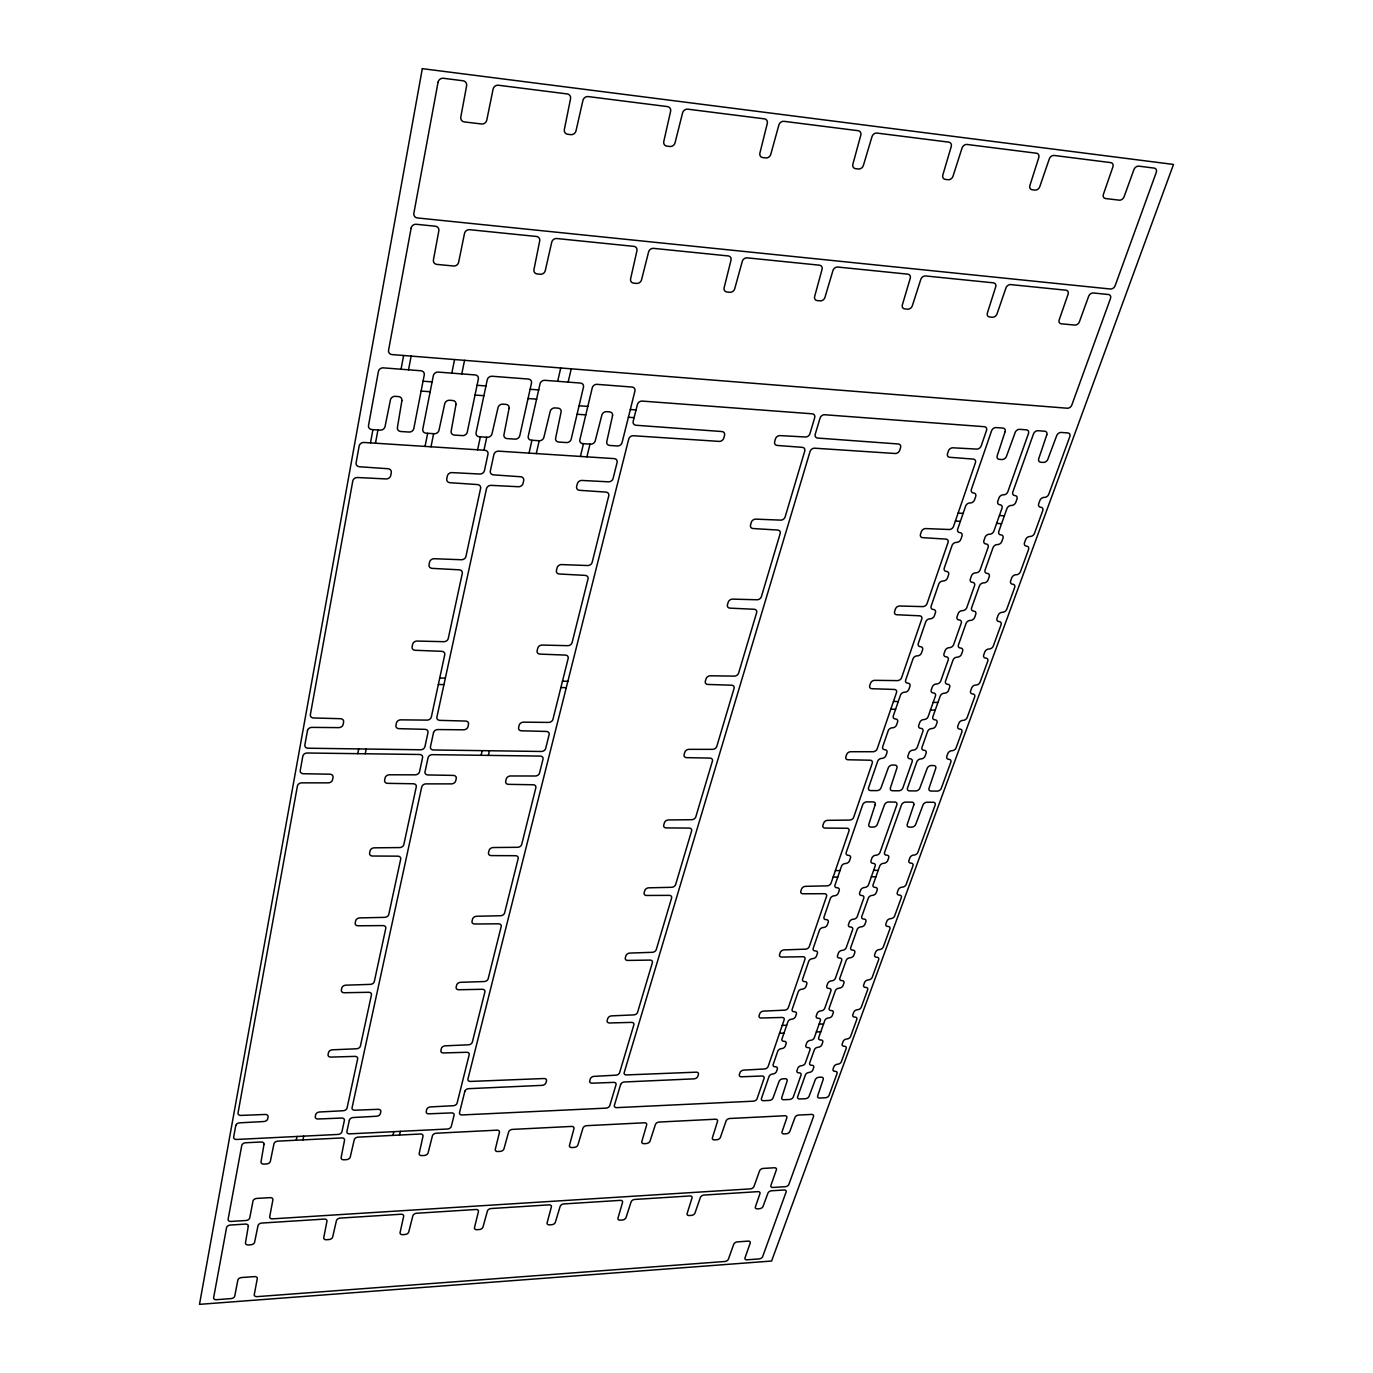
<?xml version="1.0" encoding="UTF-8"?>
<svg xmlns="http://www.w3.org/2000/svg" width="1373" height="1373" viewBox="0 0 1373 1373"><rect width="100%" height="100%" fill="white"/><g stroke="black" fill="none" stroke-linecap="round" stroke-linejoin="round"><path stroke-width="1.5" d="M370.487 442.878L372.924 429.646M375.481 443.204L377.935 429.972M401.036 369.234L403.628 355.504M408.536 369.8L411.145 356.105M357.735 753.674L358.679 748.92M425.046 446.397L427.655 433.302M365.235 753.777L366.179 749.023M431.002 446.791L433.611 433.696M296.242 1140.225L296.997 1136.466M451.82 373.147L454.566 359.554M302.97 1139.899L303.742 1136.14M461.774 373.919L464.555 360.344M477.615 449.795L480.378 436.82M483.965 450.207L486.746 437.249M529.034 453.124L531.935 440.252M536.277 453.588L539.194 440.75A4.136 3.518 -31 0 0 543.88 437.369L550.23 411.316A4.17 3.553 -32.4 0 1 554.984 407.918L558.022 408.141A4.153 3.553 -32.5 0 1 561.076 412.072L555.619 438.193A4.119 3.501 -31.8 0 0 558.657 442.037L566.465 442.569A4.119 3.484 -32 0 0 571.185 439.154L583.474 387.135A4.188 3.587 -34.2 0 0 580.47 383.067L544.858 380.321A4.205 3.621 -32.9 0 0 540.035 383.822L528.245 436.271A4.136 3.535 -30.7 0 0 531.317 440.218L539.16 440.733M557.678 381.316L560.733 367.981M392.97 1135.385L393.828 1131.678M481.134 755.304L482.215 750.653M568.147 382.123L571.237 368.822M399.492 1135.059L400.35 1131.352M488.342 755.39L489.423 750.739M580.419 456.437L583.474 443.702M586.923 456.849L589.995 444.131M779.538 1033.268L783.983 1033.114M816.351 1031.964L820.762 1031.81M782.232 1025.391L786.695 1025.236M819.115 1024.138L823.543 1023.983M833.154 877.107L837.77 877.072M871.34 876.815L875.923 876.763M835.368 870.619L840.001 870.585M873.623 870.362L878.205 870.328M893.463 701.431L898.268 701.552M933.177 702.375L937.931 702.495M890.82 709.137L895.608 709.257M930.465 710.03L935.219 710.15M438.347 684.492L443.942 684.629M560.888 687.547L566.26 687.667M439.755 677.97L445.35 678.125M562.484 681.162L567.856 681.3M955.402 521.036L960.379 521.328M996.626 523.405L1001.552 523.679M958.114 513.107L963.108 513.399M999.407 515.527L1004.35 515.819M628.388 417.255L634.103 417.667M577.261 414.251L585.808 414.869M528.056 398.513L536.774 399.148M421.116 391.082L430.161 391.734M475.024 395.046L483.897 395.699M579.252 405.79L587.816 406.408M630.327 409.532L636.042 409.943M423.038 381.196L432.1 381.883M477.066 385.281L485.956 385.95M530.115 389.28L538.851 389.932M401.894 400.624L397.415 427.535A4.239 3.69 -24.7 0 0 400.779 431.5L409.017 432.049A4.222 3.69 -25.1 0 0 413.805 428.548L424.257 374.966A4.291 3.793 -27.1 0 0 420.893 370.761L383.307 367.861A4.308 3.827 -24.9 0 0 378.416 371.448L368.513 425.493A4.256 3.724 -23.1 0 0 371.946 429.577L380.218 430.127A4.256 3.724 -23.6 0 0 385.024 426.66L390.447 399.835A4.273 3.759 -24.9 0 1 395.287 396.334L398.496 396.574A4.273 3.759 -25.1 0 1 401.894 400.624M248.307 1226.209L245.475 1242.84A3.415 2.248 -16.5 0 0 248.341 1244.951L250.864 1244.779A3.415 2.248 -16.6 0 0 254.606 1242.222L258.021 1225.608A3.415 2.265 -16.7 0 1 261.797 1223.051L324.234 1219.087A3.364 2.231 -18 0 1 326.963 1221.215L323.753 1237.657A3.347 2.197 -18 0 0 326.482 1239.733L328.936 1239.562A3.347 2.197 -18.1 0 0 332.661 1237.039L336.436 1220.631A3.364 2.231 -18.3 0 1 340.178 1218.091L401.053 1214.23A3.312 2.18 -19.4 0 1 403.662 1216.324L400.075 1232.594A3.295 2.162 -19.5 0 0 402.667 1234.653L405.069 1234.499A3.295 2.162 -19.5 0 0 408.742 1231.993L412.878 1215.757A3.295 2.18 -19.7 0 1 416.603 1213.251L475.95 1209.493A3.261 2.145 -20.9 0 1 478.439 1211.57L474.492 1227.651A3.244 2.111 -20.9 0 0 476.963 1229.693L479.297 1229.539A3.244 2.111 -20.9 0 0 482.97 1227.084L487.432 1211.003A3.244 2.128 -21.1 0 1 491.122 1208.532L549.011 1204.859A3.209 2.094 -22.2 0 1 551.38 1206.918L547.106 1222.845A3.192 2.077 -22.2 0 0 549.457 1224.853L551.74 1224.716A3.192 2.059 -22.2 0 0 555.361 1222.279L560.15 1206.386A3.192 2.094 -22.5 0 1 563.805 1203.932L620.304 1200.362A3.158 2.042 -23.5 0 1 622.553 1202.388L617.97 1218.143A3.141 2.025 -23.5 0 0 620.184 1220.151L622.432 1219.996A3.141 2.025 -23.5 0 0 626.019 1217.594L631.117 1201.856A3.158 2.042 -23.8 0 1 634.738 1199.436L689.881 1195.952A3.124 2.008 -24.7 0 1 692.009 1197.977L687.135 1213.56A3.106 1.974 -24.6 0 0 689.246 1215.534L691.426 1215.397A3.106 1.974 -24.7 0 0 694.995 1213.011L700.384 1197.462A3.106 1.991 -25 0 1 703.971 1195.059L757.93 1191.644A3.089 1.957 -25.8 0 1 759.956 1193.652L755.39 1206.884A3.072 1.939 -25.8 0 0 757.415 1208.858L759.526 1208.721A3.072 1.939 -25.8 0 0 763.062 1206.369L767.936 1193.154A3.072 1.957 -26.1 0 1 771.489 1190.786L784.137 1189.996A3.072 1.939 -26.3 0 1 786.111 1192.004L762.667 1256.587A3.003 1.854 -25.5 0 1 759.183 1258.904L746.981 1259.813A3.003 1.871 -25.3 0 1 744.99 1257.925L750.207 1243.046A3.021 1.888 -25.4 0 0 748.216 1241.106L737.267 1241.896A3.038 1.888 -25.2 0 0 733.748 1244.23L728.394 1259.161A3.021 1.888 -25 0 1 724.893 1261.478L257.043 1296.644A3.347 2.162 -16.8 0 1 254.262 1294.636L257.283 1278.658A3.364 2.18 -16.7 0 0 254.486 1276.615L241.562 1277.542A3.381 2.197 -16.5 0 0 237.855 1280.082L234.749 1296.095A3.364 2.18 -16.3 0 1 231.059 1298.601L216.488 1299.699A3.381 2.18 -16.1 0 1 213.639 1297.674L226.562 1227.634A3.45 2.283 -16.1 0 1 230.355 1225.042L245.424 1224.081A3.433 2.283 -16.4 0 1 248.307 1226.209M264.011 1144.293L261.024 1161.833A3.484 2.386 -16.7 0 0 263.925 1164.098L266.516 1163.961A3.484 2.368 -16.7 0 0 270.361 1161.318L273.948 1143.812A3.501 2.403 -16.9 0 1 277.827 1141.152L341.757 1137.942A3.45 2.351 -18.3 0 1 344.537 1140.225L341.139 1157.559A3.433 2.334 -18.3 0 0 343.902 1159.79L346.425 1159.653A3.433 2.334 -18.4 0 0 350.252 1157.044L354.234 1139.762A3.433 2.351 -18.6 0 1 358.078 1137.136L420.344 1134.012A3.398 2.317 -19.9 0 1 422.987 1136.26L419.211 1153.389A3.364 2.283 -19.9 0 0 421.837 1155.603L424.291 1155.482A3.364 2.283 -20 0 0 428.084 1152.908L432.426 1135.814A3.381 2.3 -20.2 0 1 436.236 1133.223L496.923 1130.168A3.33 2.265 -21.5 0 1 499.446 1132.399L495.293 1149.338A3.312 2.231 -21.5 0 0 497.798 1151.518L500.184 1151.398A3.312 2.231 -21.5 0 0 503.942 1148.858L508.645 1131.953A3.33 2.248 -21.8 0 1 512.421 1129.395L571.58 1126.426A3.278 2.214 -23 0 1 573.965 1128.64L569.469 1145.374A3.261 2.18 -22.9 0 0 571.855 1147.553L574.189 1147.416A3.261 2.18 -23 0 0 577.913 1144.91L582.941 1128.211A3.278 2.197 -23.3 0 1 586.7 1125.671L644.383 1122.788A3.244 2.162 -24.3 0 1 646.649 1124.968L641.826 1141.529A3.227 2.128 -24.3 0 0 644.074 1143.675L646.357 1143.537A3.227 2.128 -24.3 0 0 650.047 1141.066L655.402 1124.538A3.227 2.145 -24.6 0 1 659.109 1122.05L715.384 1119.218A3.192 2.111 -25.6 0 1 717.53 1121.381L712.398 1137.754A3.175 2.077 -25.5 0 0 714.544 1139.882L716.757 1139.762A3.175 2.077 -25.6 0 0 720.43 1137.307L726.077 1120.969A3.192 2.094 -25.9 0 1 729.767 1118.497L784.79 1115.751A3.158 2.059 -26.8 0 1 786.832 1117.897L782.044 1131.781A3.141 2.025 -26.7 0 0 784.069 1133.892L786.231 1133.789A3.141 2.025 -26.8 0 0 789.87 1131.352L794.967 1117.485A3.141 2.042 -27.1 0 1 798.623 1115.048L811.512 1114.413A3.141 2.042 -27.3 0 1 813.503 1116.575L788.909 1184.298A3.072 1.957 -26.4 0 1 785.339 1186.684L772.896 1187.456A3.089 1.957 -26.2 0 1 770.905 1185.431L776.38 1169.83A3.106 1.974 -26.3 0 0 774.372 1167.771L763.199 1168.423A3.106 1.991 -26.1 0 0 759.595 1170.826L753.966 1186.495A3.089 1.974 -25.8 0 1 750.396 1188.881L272.541 1218.846A3.415 2.283 -17 0 1 269.709 1216.667L272.901 1199.848A3.433 2.3 -16.9 0 0 270.035 1197.651L256.802 1198.423A3.45 2.317 -16.6 0 0 252.992 1201.049L249.732 1217.902A3.433 2.3 -16.4 0 1 245.939 1220.511L231.024 1221.438A3.45 2.3 -16.1 0 1 228.124 1219.258L241.751 1145.46A3.518 2.42 -16.3 0 1 245.63 1142.765L261.076 1141.993A3.518 2.403 -16.6 0 1 264.011 1144.293M422.318 68.65L199.497 1304.35L771.592 1261.032L1173.503 164.451L422.318 68.65M235.761 1125.551L233.65 1137.101A3.535 2.437 -16.1 0 0 236.637 1139.453L338.067 1134.441A3.467 2.368 -18.2 0 0 341.928 1131.781L344.383 1120.419A3.467 2.386 -18.3 0 0 341.62 1118.051L318.107 1118.995A3.501 2.42 -17.8 0 1 315.292 1116.609L315.687 1114.67A3.501 2.42 -17.8 0 1 319.566 1111.993L343.181 1110.74A3.484 2.42 -18.3 0 0 347.043 1108.062L357.649 1058.892A3.535 2.489 -18.6 0 0 354.835 1056.386L330.927 1057.09A3.553 2.523 -18.1 0 1 328.078 1054.584L328.49 1052.576A3.553 2.523 -18.1 0 1 332.438 1049.813L356.465 1048.783A3.553 2.506 -18.7 0 0 360.413 1046.037L371.431 994.91A3.604 2.592 -19 0 0 368.599 992.284L344.263 992.748A3.621 2.626 -18.4 0 1 341.379 990.105L341.808 988.011A3.621 2.626 -18.4 0 1 345.824 985.179L370.298 984.372A3.604 2.626 -19.1 0 0 374.314 981.558L385.779 928.371A3.656 2.712 -19.5 0 0 382.895 925.591L358.13 925.78A3.69 2.729 -18.9 0 1 355.212 922.982L355.658 920.802A3.69 2.746 -18.9 0 1 359.777 917.902L384.663 917.353A3.673 2.729 -19.6 0 0 388.765 914.469L400.71 859.086A3.724 2.832 -20.1 0 0 397.792 856.151L372.581 856.031A3.759 2.849 -19.5 0 1 369.612 853.079L370.075 850.814A3.759 2.866 -19.5 0 1 374.28 847.827L399.646 847.57A3.741 2.849 -20.3 0 0 403.834 844.584L416.276 786.866A3.81 2.952 -20.9 0 0 413.324 783.76L387.649 783.348A3.827 2.986 -20.2 0 1 384.629 780.224L385.127 777.856A3.827 2.986 -20.2 0 1 389.417 774.784L415.247 774.835A3.827 2.969 -21.1 0 0 419.537 771.763L422.575 757.656A3.827 3.003 -21.3 0 0 419.572 754.481L307.226 753.005A3.93 3.106 -17.6 0 0 302.832 756.145L300.224 770.545A3.913 3.072 -17.5 0 0 303.416 773.737L329.88 774.2A3.879 3.038 -18.3 0 1 333.021 777.375L332.558 779.761A3.879 3.038 -18.3 0 1 328.25 782.85L301.751 782.85A3.896 3.038 -17.4 0 0 297.426 785.957L238.027 1112.988A3.57 2.471 -16.1 0 0 240.996 1115.408L265.161 1114.464A3.535 2.454 -16.6 0 1 268.078 1116.867L267.701 1118.823A3.535 2.454 -16.6 0 1 263.822 1121.535L239.64 1122.839A3.553 2.454 -16.1 0 0 235.761 1125.551M307.483 730.539L304.857 744.955A3.93 3.124 -17.7 0 0 308.101 748.216L420.584 749.778A3.844 3.021 -21.5 0 0 424.926 746.706L427.981 732.564A3.862 3.055 -21.7 0 0 424.995 729.338L398.977 728.668A3.879 3.089 -20.9 0 1 395.939 725.407L396.437 722.97A3.896 3.089 -20.9 0 1 400.796 719.847L426.986 720.121A3.879 3.072 -21.9 0 0 431.345 716.998L444.749 654.749A3.93 3.192 -23 0 0 441.746 651.317L415.212 650.287A3.965 3.227 -22.1 0 1 412.123 646.837L412.655 644.28A3.965 3.227 -22.2 0 1 417.117 641.054L443.805 641.689A3.947 3.209 -23.3 0 0 448.267 638.479L462.289 573.433A4.016 3.33 -24.7 0 0 459.217 569.812L432.186 568.371A4.05 3.381 -23.8 0 1 429.062 564.715L429.612 562.055A4.05 3.381 -23.8 0 1 434.177 558.725L461.379 559.738A4.033 3.364 -25.1 0 0 465.945 556.425L480.601 488.41A4.119 3.484 -27 0 0 477.512 484.566L449.932 482.695A4.136 3.535 -26.1 0 1 446.757 478.817L447.341 476.019A4.136 3.535 -26.2 0 1 452.026 472.604L479.778 474.028A4.136 3.518 -27.6 0 0 484.446 470.613L487.981 454.206A4.153 3.553 -28.2 0 0 484.823 450.258L363.965 442.466A4.239 3.69 -22.2 0 0 359.16 445.968L356.105 462.77A4.222 3.656 -21.8 0 0 359.486 466.751L387.993 468.725A4.188 3.621 -23.1 0 1 391.288 472.672L390.756 475.487A4.188 3.604 -23 0 1 386.053 478.937L357.512 477.512A4.205 3.621 -21.4 0 0 352.792 480.979L310.367 714.646A3.965 3.175 -18 0 0 313.593 717.976L340.453 718.697A3.93 3.141 -18.9 0 1 343.61 722.009L343.13 724.463A3.93 3.141 -18.8 0 1 338.753 727.621L311.877 727.381A3.947 3.141 -17.8 0 0 307.483 730.539M455.973 404.52L451.151 431.156A4.188 3.621 -27.4 0 0 454.412 435.087L462.495 435.619A4.188 3.621 -27.8 0 0 467.266 432.152L478.353 379.102A4.256 3.724 -29.9 0 0 475.109 374.932L438.193 372.1A4.273 3.759 -28 0 0 433.336 375.653L422.781 429.148A4.222 3.656 -26 0 0 426.076 433.182L434.211 433.731A4.205 3.656 -26.4 0 0 438.982 430.298L444.732 403.731A4.239 3.69 -27.8 0 1 449.537 400.264L452.695 400.504A4.222 3.69 -28 0 1 455.973 404.52M411.145 228.038L388.559 350.304A4.325 3.879 -26.1 0 0 392.009 354.577L1067.267 408.227A3.965 2.969 -43.3 0 0 1071.815 405.035L1110.482 298.507A4.119 3.089 -46.5 0 0 1108.44 294.509L1093.354 292.981A4.119 3.106 -46.5 0 0 1088.652 296.293L1079.401 321.814A4.085 3.089 -45.7 0 1 1074.75 325.075L1061.312 323.805A4.102 3.106 -45.6 0 1 1059.184 319.875L1068.091 294.217A4.136 3.158 -46.4 0 0 1065.963 290.201L1010.682 284.589A4.17 3.227 -46.2 0 0 1005.946 287.952L997.021 313.919A4.136 3.209 -45.2 0 1 992.319 317.249L989.658 316.991A4.136 3.209 -45.2 0 1 987.376 313.027L995.7 286.871A4.17 3.261 -46.1 0 0 993.417 282.838L925.608 275.956A4.205 3.347 -45.7 0 0 920.82 279.371L912.324 305.801A4.17 3.33 -44.6 0 1 907.57 309.182L904.807 308.925A4.17 3.33 -44.6 0 1 902.37 304.892L910.248 278.273A4.205 3.381 -45.6 0 0 907.793 274.154L837.805 267.048A4.239 3.484 -45 0 0 832.965 270.515L824.933 297.443A4.205 3.45 -43.8 0 1 820.127 300.859L817.278 300.601A4.222 3.45 -43.7 0 1 814.652 296.482L822.049 269.383A4.256 3.501 -44.8 0 0 819.424 265.178L747.169 257.849A4.291 3.604 -43.9 0 0 742.278 261.368L734.709 288.793A4.256 3.587 -42.5 0 1 729.852 292.277L726.918 292.003A4.256 3.587 -42.5 0 1 724.12 287.815L731.002 260.201A4.308 3.638 -43.7 0 0 728.171 255.927L653.531 248.359A4.342 3.759 -42.3 0 0 648.588 251.928L641.534 279.869A4.308 3.724 -40.6 0 1 636.643 283.422L633.605 283.13A4.308 3.724 -40.5 0 1 630.602 278.856L636.935 250.727A4.342 3.776 -41.9 0 0 633.897 246.368L556.751 238.524A4.394 3.896 -39.8 0 0 551.74 242.18L545.27 270.635A4.359 3.862 -37.7 0 1 540.31 274.257L537.169 273.948A4.359 3.862 -37.6 0 1 533.943 269.589L539.709 240.927A4.394 3.93 -39.1 0 0 536.448 236.465L469.566 229.686A4.445 4.033 -36.2 0 0 464.52 233.393L458.616 262.329A4.411 3.982 -33.8 0 1 453.622 266.002L436.871 264.405A4.411 4.016 -32.8 0 1 433.422 259.926L438.845 230.801A4.462 4.085 -34.4 0 0 435.361 226.219L416.225 224.28A4.462 4.102 -33.1 0 0 411.145 228.038M438.056 82.226L413.857 213.278A4.479 4.136 -34.3 0 0 417.392 217.947L1110.431 289.017A4.136 3.106 -46.9 0 0 1115.133 285.704L1156.255 172.432A4.308 3.244 -50.2 0 0 1154.23 168.107L1138.783 166.15A4.325 3.261 -50.3 0 0 1133.926 169.6L1124.092 196.751A4.273 3.244 -49.5 0 1 1119.27 200.166L1105.522 198.536A4.291 3.261 -49.5 0 1 1103.411 194.28L1112.885 166.957A4.342 3.295 -50.3 0 0 1110.757 162.615L1054.172 155.458A4.359 3.381 -50.5 0 0 1049.281 158.959L1039.79 186.625A4.325 3.364 -49.5 0 1 1034.916 190.092L1032.187 189.766A4.325 3.364 -49.5 0 1 1029.904 185.475L1038.777 157.603A4.376 3.415 -50.5 0 0 1036.495 153.227L967.021 144.457A4.411 3.518 -50.6 0 0 962.061 148.009L953.016 176.19A4.359 3.501 -49.5 0 1 948.091 179.726L945.276 179.382A4.359 3.501 -49.5 0 1 942.822 175.006L951.232 146.602A4.411 3.553 -50.6 0 0 948.76 142.14L876.987 133.078A4.445 3.656 -50.7 0 0 871.975 136.699L863.394 165.429A4.411 3.638 -49.4 0 1 858.434 168.999L855.516 168.656A4.411 3.638 -49.4 0 1 852.873 164.194L860.785 135.258A4.462 3.69 -50.7 0 0 858.125 130.692L783.932 121.322A4.497 3.81 -50.7 0 0 778.869 124.994L770.802 154.291A4.462 3.776 -49.2 0 1 765.774 157.929L762.753 157.569A4.462 3.776 -49.2 0 1 759.904 153.021L767.284 123.501A4.514 3.844 -50.7 0 0 764.418 118.85L687.701 109.154A4.548 3.965 -50.5 0 0 682.587 112.895L675.053 142.775A4.497 3.93 -48.6 0 1 669.973 146.482L666.849 146.122A4.497 3.93 -48.6 0 1 663.794 141.453L670.59 111.367A4.548 3.999 -50.5 0 0 667.518 106.596L588.125 96.573A4.6 4.136 -50.1 0 0 582.941 100.383L576.008 130.864A4.548 4.102 -47.6 0 1 570.876 134.64L567.65 134.262A4.548 4.102 -47.6 0 1 564.354 129.508L570.533 98.787A4.6 4.17 -49.9 0 0 567.238 93.93L498.33 85.229A4.634 4.273 -49.2 0 0 493.096 89.108L486.78 120.138A4.6 4.239 -45.8 0 1 481.58 123.982L464.331 121.922A4.6 4.273 -45.3 0 1 460.813 117.014L466.614 85.795A4.651 4.342 -48.6 0 0 463.079 80.767L443.325 78.278A4.668 4.376 -48.1 0 0 438.056 82.226M509.091 408.33L503.942 434.709A4.153 3.57 -29.7 0 0 507.083 438.605L515.029 439.137A4.153 3.553 -30.1 0 0 519.783 435.687L531.471 383.153A4.222 3.656 -32.3 0 0 528.348 379.051L492.1 376.253A4.239 3.69 -30.7 0 0 487.261 379.772L476.071 432.752A4.17 3.604 -28.5 0 0 479.263 436.734L487.243 437.266A4.17 3.587 -28.9 0 0 491.997 433.868L498.039 407.575A4.188 3.621 -30.3 0 1 502.827 404.143L505.916 404.366A4.188 3.621 -30.4 0 1 509.091 408.33M349.377 1120.179L346.906 1131.541A3.45 2.368 -18.5 0 0 349.686 1133.858L447.478 1129.018A3.381 2.3 -20.5 0 0 451.288 1126.409L454.085 1115.236A3.398 2.317 -20.6 0 0 451.511 1112.902L428.857 1113.812A3.415 2.351 -20.2 0 1 426.231 1111.461L426.694 1109.556A3.415 2.351 -20.2 0 1 430.521 1106.913L453.296 1105.711A3.398 2.334 -20.7 0 0 457.123 1103.068L469.188 1054.739A3.45 2.42 -21.1 0 0 466.597 1052.284L443.565 1052.954A3.467 2.437 -20.6 0 1 440.905 1050.499L441.385 1048.509A3.467 2.437 -20.7 0 1 445.281 1045.814L468.45 1044.819A3.467 2.437 -21.2 0 0 472.346 1042.107L484.892 991.89A3.518 2.506 -21.7 0 0 482.249 989.298L458.839 989.744A3.535 2.54 -21.2 0 1 456.162 987.136L456.66 985.076A3.535 2.54 -21.2 0 1 460.641 982.313L484.188 981.541A3.518 2.54 -21.9 0 0 488.17 978.76L501.196 926.552A3.57 2.609 -22.5 0 0 498.536 923.823L474.732 923.995A3.604 2.643 -21.9 0 1 472.02 921.266L472.535 919.121A3.604 2.643 -22 0 1 476.603 916.272L500.561 915.74A3.587 2.643 -22.6 0 0 504.612 912.908L518.17 858.571A3.638 2.729 -23.4 0 0 515.493 855.705L491.259 855.602A3.673 2.763 -22.8 0 1 488.513 852.702L489.063 850.471A3.673 2.763 -22.8 0 1 493.199 847.536L517.587 847.295A3.656 2.746 -23.6 0 0 521.723 844.378L535.848 787.793A3.724 2.849 -24.5 0 0 533.136 784.755L508.473 784.343A3.741 2.883 -23.9 0 1 505.71 781.288L506.259 778.972A3.741 2.883 -23.9 0 1 510.499 775.968L535.316 776.002A3.724 2.866 -24.7 0 0 539.555 772.999L543.004 759.183A3.741 2.883 -25 0 0 540.241 756.077L432.409 754.652A3.827 2.986 -21.7 0 0 428.067 757.724L425.012 771.832A3.81 2.969 -21.5 0 0 427.947 774.956L453.347 775.402A3.776 2.935 -22.2 0 1 456.231 778.508L455.699 780.842A3.776 2.935 -22.2 0 1 451.442 783.88L426.008 783.88A3.793 2.935 -21.3 0 0 421.734 786.918L352.054 1107.822A3.484 2.403 -18.6 0 0 354.818 1110.208L378.09 1109.315A3.45 2.386 -19.1 0 1 380.802 1111.684L380.372 1113.589A3.45 2.386 -19 0 1 376.528 1116.249L353.221 1117.519A3.467 2.386 -18.5 0 0 349.377 1120.179M433.508 732.667L430.453 746.775A3.827 3.003 -21.9 0 0 433.439 749.967L541.374 751.477A3.759 2.9 -25.2 0 0 545.682 748.439L549.131 734.606A3.776 2.935 -25.4 0 0 546.403 731.449L521.414 730.796A3.793 2.969 -24.8 0 1 518.616 727.621L519.2 725.219A3.793 2.969 -24.9 0 1 523.508 722.147L548.651 722.421A3.793 2.952 -25.7 0 0 552.941 719.366L568.165 658.439A3.844 3.055 -27.1 0 0 565.384 655.093L539.967 654.097A3.879 3.089 -26.4 0 1 537.135 650.716L537.735 648.228A3.879 3.106 -26.5 0 1 542.146 645.07L567.736 645.67A3.862 3.089 -27.5 0 0 572.129 642.53L588.022 578.925A3.93 3.192 -29.1 0 0 585.224 575.39L559.309 574A3.965 3.227 -28.5 0 1 556.46 570.43L557.078 567.821A3.965 3.244 -28.6 0 1 561.591 564.578L587.661 565.539A3.947 3.227 -29.6 0 0 592.175 562.312L608.754 495.859A4.033 3.33 -31.8 0 0 605.939 492.1L579.543 490.315A4.05 3.381 -31.2 0 1 576.643 486.523L577.312 483.811A4.05 3.381 -31.2 0 1 581.929 480.447L608.496 481.82A4.05 3.364 -32.4 0 0 613.096 478.491L617.095 462.461A4.068 3.398 -33 0 0 614.229 458.616L498.622 451.151A4.136 3.535 -28.8 0 0 493.885 454.583L490.333 470.973A4.119 3.501 -28.2 0 0 493.405 474.852L520.676 476.757A4.102 3.467 -29 0 1 523.679 480.601L523.062 483.347A4.085 3.45 -28.9 0 1 518.428 486.729L491.122 485.356A4.102 3.467 -27.6 0 0 486.471 488.754L436.889 717.101A3.862 3.055 -22.3 0 0 439.858 720.362L465.601 721.065A3.844 3.021 -23.1 0 1 468.502 724.292L467.97 726.712A3.844 3.021 -23 0 1 463.628 729.801L437.85 729.561A3.844 3.038 -22.1 0 0 433.508 732.667M612.53 415.779L606.78 441.643A4.102 3.433 -33.5 0 0 609.698 445.453L617.369 445.968A4.085 3.433 -33.7 0 0 622.072 442.587L634.927 391.065A4.153 3.518 -35.8 0 0 632.026 387.049L597.049 384.337A4.17 3.553 -34.8 0 0 592.261 387.804L579.869 439.738A4.119 3.467 -32.6 0 0 582.839 443.651L590.544 444.166A4.102 3.467 -32.9 0 0 595.23 440.836L601.872 415.041A4.136 3.484 -34.2 0 1 606.591 411.66L609.578 411.883A4.136 3.484 -34.3 0 1 612.53 415.779M464.846 1091.312L459.509 1112.628A3.381 2.317 -20.9 0 0 462.083 1114.945L606.042 1108.131A3.295 2.214 -23.8 0 0 609.801 1105.574L616.031 1084.704A3.312 2.248 -24 0 0 613.714 1082.387L592.089 1083.194A3.33 2.265 -23.6 0 1 589.738 1080.843L590.287 1078.955A3.33 2.265 -23.7 0 1 594.046 1076.363L615.876 1075.179A3.312 2.265 -24.2 0 0 619.635 1072.588L633.863 1024.824A3.364 2.334 -24.8 0 0 631.529 1022.387L609.578 1022.971A3.381 2.351 -24.4 0 1 607.192 1020.499L607.758 1018.543A3.381 2.368 -24.4 0 1 611.603 1015.883L633.777 1014.887A3.381 2.351 -24.9 0 0 637.604 1012.244L652.381 962.662A3.433 2.42 -25.6 0 0 650.013 960.087L627.718 960.431A3.45 2.454 -25.2 0 1 625.316 957.856L625.916 955.814A3.45 2.454 -25.3 0 1 629.829 953.068L652.347 952.313A3.45 2.437 -25.8 0 0 656.277 949.584L671.603 898.079A3.501 2.523 -26.7 0 0 669.235 895.368L646.58 895.471A3.518 2.54 -26.3 0 1 644.16 892.742L644.761 890.614A3.518 2.557 -26.3 0 1 648.777 887.816L671.654 887.301A3.501 2.54 -26.9 0 0 675.653 884.504L691.597 830.957A3.57 2.626 -27.9 0 0 689.212 828.091L666.18 827.919A3.587 2.643 -27.5 0 1 663.743 825.053L664.378 822.839A3.587 2.66 -27.5 0 1 668.462 819.956L691.735 819.698A3.587 2.643 -28.2 0 0 695.819 816.832L712.415 761.123A3.638 2.729 -29.3 0 0 709.995 758.102L686.586 757.639A3.656 2.763 -28.9 0 1 684.114 754.601L684.784 752.301A3.656 2.763 -29 0 1 688.971 749.349L712.621 749.349A3.656 2.746 -29.7 0 0 716.792 746.414L734.057 688.405A3.724 2.832 -31 0 0 731.637 685.213L707.833 684.441A3.741 2.866 -30.7 0 1 705.344 681.231L706.048 678.828A3.741 2.883 -30.7 0 1 710.322 675.791L734.366 676.117A3.741 2.866 -31.4 0 0 738.623 673.079L756.643 612.633A3.81 2.952 -33.1 0 0 754.189 609.269L729.99 608.136A3.827 2.986 -32.7 0 1 727.467 604.755L728.205 602.249A3.827 2.986 -32.8 0 1 732.564 599.126L757.038 599.761A3.827 2.969 -33.5 0 0 761.397 596.654L780.173 533.599A3.896 3.072 -35.5 0 0 777.702 530.047L753.091 528.536A3.913 3.106 -35.2 0 1 750.55 524.949L751.306 522.358A3.913 3.124 -35.2 0 1 755.785 519.131L780.671 520.127A3.913 3.089 -36 0 0 785.133 516.934L804.75 451.099A3.999 3.192 -38.2 0 0 802.261 447.341L777.204 445.436A4.016 3.244 -38 0 1 774.664 441.643L775.453 438.914A4.016 3.244 -38.1 0 1 780.036 435.601L805.367 436.992A4.016 3.227 -38.9 0 0 809.933 433.696L814.704 417.649A4.033 3.244 -39.5 0 0 812.181 413.805L642.152 401.088A4.136 3.467 -35.7 0 0 637.398 404.503L633.176 421.322A4.102 3.45 -35 0 0 636.042 425.252L721.855 431.534A4.05 3.312 -36.9 0 1 724.532 435.378L723.794 438.073A4.05 3.312 -36.8 0 1 719.143 441.402L633.399 435.739A4.085 3.415 -34.3 0 0 628.714 439.12L467.936 1079.041A3.415 2.368 -21.1 0 0 470.527 1081.426L544.017 1078.526A3.364 2.317 -22.6 0 1 546.471 1080.877L545.956 1082.748A3.364 2.3 -22.6 0 1 542.129 1085.357L468.708 1088.669A3.398 2.351 -21 0 0 464.846 1091.312M620.613 1084.567L614.383 1105.368A3.278 2.214 -24 0 0 616.7 1107.633L753.365 1101.18A3.192 2.111 -26.5 0 0 757.072 1098.675L764.075 1078.303A3.227 2.145 -26.8 0 0 761.998 1076.02L741.489 1076.775A3.244 2.162 -26.5 0 1 739.378 1074.493L739.996 1072.656A3.244 2.162 -26.5 0 1 743.703 1070.116L764.435 1068.983A3.227 2.145 -26.9 0 0 768.142 1066.461L784.137 1019.847A3.278 2.214 -27.7 0 0 782.044 1017.462L761.243 1018.011A3.295 2.231 -27.4 0 1 759.115 1015.608L759.767 1013.703A3.295 2.248 -27.4 0 1 763.542 1011.094L784.584 1010.168A3.295 2.231 -27.8 0 0 788.359 1007.576L804.956 959.246A3.347 2.3 -28.7 0 0 802.845 956.724L781.735 957.067A3.364 2.317 -28.4 0 1 779.589 954.527L780.259 952.553A3.364 2.317 -28.4 0 1 784.12 949.893L805.47 949.155A3.347 2.317 -28.9 0 0 809.315 946.512L826.546 896.346A3.398 2.386 -29.8 0 0 824.435 893.703L802.999 893.789A3.415 2.403 -29.5 0 1 800.854 891.128L801.54 889.069A3.433 2.42 -29.5 0 1 805.47 886.34L827.147 885.842A3.415 2.403 -30 0 0 831.077 883.114L848.96 831.025A3.467 2.471 -31.1 0 0 846.849 828.245L825.087 828.073A3.484 2.506 -30.8 0 1 822.925 825.276L823.646 823.131A3.501 2.506 -30.9 0 1 827.662 820.333L849.681 820.076A3.484 2.489 -31.4 0 0 853.68 817.295L872.267 763.148A3.553 2.574 -32.6 0 0 870.139 760.213L848.051 759.767A3.57 2.592 -32.3 0 1 845.871 756.815L846.626 754.584A3.57 2.592 -32.4 0 1 850.728 751.717L873.074 751.717A3.57 2.592 -32.9 0 0 877.175 748.869L896.518 692.541A3.621 2.66 -34.3 0 0 894.372 689.452L871.941 688.714A3.656 2.695 -34 0 1 869.744 685.608L870.533 683.273A3.656 2.695 -34.1 0 1 874.721 680.339L897.427 680.613A3.638 2.677 -34.6 0 0 901.615 677.678L921.746 619.069A3.707 2.763 -36.2 0 0 919.601 615.808L896.792 614.744A3.741 2.797 -36 0 1 894.612 611.466L895.419 609.046A3.741 2.797 -36.1 0 1 899.71 606.008L922.776 606.609A3.741 2.78 -36.6 0 0 927.05 603.588L948.022 542.524A3.81 2.866 -38.3 0 0 945.877 539.091L922.707 537.667A3.827 2.9 -38.2 0 1 920.511 534.2L921.352 531.677A3.827 2.9 -38.3 0 1 925.745 528.571L949.189 529.497A3.827 2.883 -38.8 0 0 953.549 526.391L975.414 462.718A3.913 2.969 -40.7 0 0 973.268 459.097L949.721 457.295A3.93 3.021 -40.7 0 1 947.524 453.639L948.4 450.996A3.93 3.021 -40.8 0 1 952.879 447.804L976.718 449.091A3.93 3.003 -41.3 0 0 981.197 445.899L986.518 430.401A3.947 3.021 -41.7 0 0 984.338 426.694L824.71 414.749A4.033 3.227 -39.7 0 0 820.076 418.061L815.219 434.28A4.016 3.209 -39.1 0 0 817.707 438.073L898.234 443.977A3.965 3.089 -40.1 0 1 900.568 447.684L899.727 450.275A3.965 3.089 -40 0 1 895.179 453.502L814.67 448.199A3.999 3.175 -38.5 0 0 810.07 451.46L624.2 1072.588A3.312 2.248 -24.4 0 0 626.517 1074.922L696.214 1072.176A3.261 2.197 -25.6 0 1 698.411 1074.475L697.827 1076.295A3.261 2.197 -25.6 0 1 694.069 1078.852L624.406 1081.975A3.295 2.231 -24.2 0 0 620.613 1084.567M875.185 804.698L868.817 824.366A3.467 2.454 -31.7 0 0 870.945 827.078L873.331 827.078A3.467 2.454 -31.7 0 0 877.364 824.349L884.521 804.767A3.484 2.471 -32.2 0 1 888.571 802.021L894.767 802.055A3.484 2.471 -32.3 0 1 896.844 804.87L879.973 852.479A3.433 2.403 -31.3 0 1 875.974 855.207A3.433 2.403 -31.2 0 0 871.975 857.936L871.014 860.648A3.415 2.403 -31.2 0 0 873.091 863.342A3.415 2.386 -31.1 0 1 875.167 866.02L868.508 884.813A3.398 2.368 -30.7 0 1 864.544 887.507A3.398 2.351 -30.6 0 0 860.596 890.219L859.652 892.879A3.381 2.351 -30.5 0 0 861.729 895.505A3.381 2.351 -30.4 0 1 863.789 898.114L857.25 916.563A3.364 2.317 -30.1 0 1 853.337 919.224A3.364 2.317 -30 0 0 849.424 921.884L848.497 924.492A3.347 2.317 -29.9 0 0 850.574 927.05A3.347 2.3 -29.8 0 1 852.633 929.607L846.214 947.713A3.33 2.283 -29.5 0 1 842.336 950.339A3.33 2.265 -29.4 0 0 838.457 952.982L837.547 955.539A3.33 2.265 -29.4 0 0 839.607 958.045A3.312 2.265 -29.3 0 1 841.666 960.534L835.385 978.28A3.295 2.231 -29 0 1 831.54 980.871A3.295 2.231 -28.9 0 0 827.696 983.48L826.803 986.003A3.295 2.231 -28.8 0 0 828.863 988.423A3.278 2.231 -28.8 0 1 830.922 990.86L824.727 1008.314A3.261 2.197 -28.5 0 1 820.934 1010.871A3.261 2.197 -28.4 0 0 817.124 1013.446L816.249 1015.917A3.261 2.197 -28.3 0 0 818.308 1018.285A3.261 2.18 -28.3 0 1 820.35 1020.654L814.275 1037.799A3.244 2.162 -28 0 1 810.516 1040.339A3.227 2.162 -27.9 0 0 806.74 1042.879L805.882 1045.299A3.227 2.145 -27.9 0 0 807.942 1047.616A3.227 2.145 -27.8 0 1 809.984 1049.933L805.282 1063.165A3.209 2.128 -27.6 0 1 801.54 1065.688A3.209 2.128 -27.5 0 0 797.816 1068.194L796.975 1070.597A3.209 2.111 -27.5 0 0 799.017 1072.862A3.192 2.111 -27.4 0 1 801.043 1075.11L793.302 1096.976A3.175 2.077 -27.1 0 1 789.595 1099.464L783.811 1099.739A3.175 2.094 -27 0 1 781.752 1097.576L787.141 1080.946A3.209 2.111 -27.1 0 0 785.064 1078.732L782.816 1078.835A3.209 2.111 -27.1 0 0 779.109 1081.306L773.033 1097.954A3.192 2.094 -26.8 0 1 769.343 1100.425L763.525 1100.7A3.192 2.094 -26.7 0 1 761.449 1098.469L769.034 1076.501A3.209 2.128 -27 0 1 772.759 1073.978A3.227 2.145 -27 0 0 776.5 1071.455L777.324 1069.052A3.227 2.145 -27.1 0 0 775.247 1066.77A3.227 2.145 -27.2 0 1 773.171 1064.487L777.753 1051.169A3.244 2.162 -27.4 0 1 781.529 1048.629A3.244 2.18 -27.4 0 0 785.287 1046.089L786.128 1043.652A3.244 2.18 -27.5 0 0 784.052 1041.318A3.244 2.18 -27.5 0 1 781.958 1038.983L787.896 1021.752A3.261 2.197 -27.8 0 1 791.706 1019.178A3.278 2.214 -27.9 0 0 795.516 1016.604L796.374 1014.115A3.278 2.214 -27.9 0 0 794.281 1011.729A3.278 2.214 -28 0 1 792.17 1009.327L798.228 991.769A3.295 2.248 -28.3 0 1 802.072 989.178A3.312 2.248 -28.4 0 0 805.917 986.569L806.792 984.046A3.312 2.248 -28.4 0 0 804.698 981.592A3.312 2.265 -28.5 0 1 802.587 979.121L808.731 961.272A3.33 2.283 -28.8 0 1 812.627 958.646A3.33 2.3 -28.9 0 0 816.506 956.003L817.398 953.428A3.347 2.3 -28.9 0 0 815.287 950.905A3.347 2.3 -29 0 1 813.176 948.383L819.458 930.19A3.364 2.334 -29.4 0 1 823.371 927.513A3.364 2.334 -29.5 0 0 827.301 924.853L828.211 922.227A3.364 2.334 -29.5 0 0 826.1 919.635A3.381 2.351 -29.6 0 1 823.989 917.061L830.373 898.508A3.398 2.368 -29.9 0 1 834.338 895.797A3.398 2.386 -30 0 0 838.285 893.102L839.212 890.425A3.398 2.386 -30.1 0 0 837.101 887.782A3.415 2.386 -30.2 0 1 834.99 885.122L841.495 866.226A3.433 2.42 -30.6 0 1 845.493 863.497A3.433 2.42 -30.7 0 0 849.509 860.751L850.453 858.022A3.433 2.42 -30.7 0 0 848.325 855.31A3.45 2.437 -30.8 0 1 846.197 852.599L862.707 804.681A3.501 2.506 -31.9 0 1 866.792 801.883L873.056 801.918A3.501 2.489 -32 0 1 875.185 804.698M1005.087 431.706L997.21 455.819A3.913 2.952 -41.3 0 0 999.372 459.371L1001.964 459.543A3.913 2.952 -41.3 0 0 1006.443 456.437L1015.179 432.478A3.93 2.969 -42.1 0 1 1019.693 429.337L1026.386 429.835A3.93 2.969 -42.1 0 1 1028.48 433.508L1007.851 491.723A3.862 2.883 -40.4 0 1 1003.406 494.829A3.844 2.883 -40.2 0 0 998.96 497.953L997.793 501.265A3.844 2.883 -40.1 0 0 999.887 504.766A3.844 2.866 -39.9 0 1 1001.998 508.25L993.863 531.162A3.81 2.832 -39.3 0 1 989.47 534.234A3.793 2.832 -39.1 0 0 985.076 537.306L983.926 540.55A3.793 2.832 -39 0 0 986.037 543.965A3.793 2.815 -38.8 0 1 988.131 547.364L980.168 569.795A3.759 2.78 -38.2 0 1 975.825 572.833A3.741 2.78 -38 0 0 971.466 575.853L970.351 579.028A3.741 2.78 -37.9 0 0 972.462 582.358A3.741 2.763 -37.7 0 1 974.555 585.67L966.764 607.655A3.707 2.729 -37.1 0 1 962.456 610.642A3.707 2.729 -37 0 0 958.148 613.628L957.05 616.734A3.707 2.729 -36.9 0 0 959.161 619.978A3.69 2.712 -36.7 0 1 961.254 623.188L953.617 644.709A3.673 2.695 -36.2 0 1 949.361 647.661A3.656 2.677 -36 0 0 945.105 650.613L944.023 653.651A3.656 2.677 -35.9 0 0 946.134 656.809A3.656 2.66 -35.8 0 1 948.228 659.95L940.728 681.059A3.621 2.643 -35.2 0 1 936.523 683.977A3.621 2.626 -35.1 0 0 932.318 686.878L931.254 689.864A3.621 2.626 -35 0 0 933.348 692.936A3.604 2.626 -34.9 0 1 935.442 695.991L928.114 716.689A3.587 2.592 -34.4 0 1 923.943 719.555A3.57 2.574 -34.2 0 0 919.773 722.438L918.743 725.373A3.57 2.574 -34.1 0 0 920.837 728.359A3.57 2.574 -34 0 1 922.913 731.328L917.25 747.29A3.553 2.557 -33.6 0 1 913.131 750.139A3.535 2.54 -33.5 0 0 908.995 752.97L907.982 755.854A3.535 2.54 -33.4 0 0 910.076 758.771A3.535 2.523 -33.3 0 1 912.153 761.689L902.833 787.999A3.501 2.489 -32.7 0 1 898.749 790.797L892.519 790.745A3.501 2.506 -32.6 0 1 890.39 787.965L896.947 767.902A3.535 2.54 -32.9 0 0 894.836 765.07L892.399 765.036A3.535 2.54 -32.9 0 0 888.297 767.833L881.02 787.862A3.518 2.523 -32.3 0 1 876.952 790.625L870.688 790.591A3.518 2.523 -32.2 0 1 868.56 787.724L877.69 761.243A3.553 2.557 -32.8 0 1 881.826 758.394A3.553 2.574 -33 0 0 885.945 755.545L886.958 752.661A3.553 2.574 -33 0 0 884.813 749.709A3.57 2.574 -33.2 0 1 882.685 746.758L888.211 730.693A3.587 2.592 -33.5 0 1 892.381 727.81A3.587 2.609 -33.7 0 0 896.552 724.927L897.582 721.992A3.587 2.609 -33.7 0 0 895.436 718.971A3.604 2.626 -33.9 0 1 893.291 715.951L900.482 695.116A3.621 2.643 -34.4 0 1 904.687 692.198A3.621 2.66 -34.5 0 0 908.909 689.28L909.956 686.277A3.638 2.66 -34.6 0 0 907.81 683.188A3.638 2.677 -34.8 0 1 905.665 680.081L912.994 658.834A3.656 2.695 -35.3 0 1 917.25 655.865A3.673 2.712 -35.5 0 0 921.506 652.913L922.57 649.858A3.673 2.712 -35.6 0 0 920.425 646.683A3.673 2.712 -35.7 0 1 918.28 643.491L925.745 621.832A3.707 2.746 -36.3 0 1 930.053 618.828A3.707 2.763 -36.5 0 0 934.361 615.842L935.442 612.718A3.724 2.763 -36.5 0 0 933.297 609.458A3.724 2.763 -36.7 0 1 931.134 606.179L938.772 584.04A3.759 2.797 -37.3 0 1 943.114 581.002A3.759 2.815 -37.5 0 0 947.473 577.964L948.589 574.772A3.759 2.815 -37.6 0 0 946.426 571.425A3.776 2.815 -37.8 0 1 944.264 568.062L952.055 545.459A3.793 2.849 -38.4 0 1 956.466 542.386A3.81 2.866 -38.6 0 0 960.877 539.314L961.992 536.054A3.81 2.866 -38.7 0 0 959.847 532.604A3.827 2.866 -38.9 0 1 957.685 529.154L965.631 506.071A3.844 2.9 -39.6 0 1 970.093 502.964A3.862 2.918 -39.8 0 0 974.538 499.841L975.705 496.511A3.862 2.918 -39.9 0 0 973.543 492.976A3.879 2.918 -40.1 0 1 971.38 489.423L991.598 430.779A3.947 3.003 -41.9 0 1 996.146 427.569L1002.908 428.084A3.947 2.986 -41.9 0 1 1005.087 431.706M913.8 804.887L907.261 824.418A3.45 2.42 -32.3 0 0 909.321 827.112L911.672 827.13A3.45 2.42 -32.3 0 0 915.688 824.418L923.016 804.956A3.467 2.437 -32.9 0 1 927.05 802.227L933.142 802.261A3.467 2.437 -33 0 1 935.167 805.059L917.885 852.341A3.415 2.368 -32 0 1 913.903 855.053A3.398 2.368 -31.9 0 0 909.921 857.765L908.943 860.459A3.398 2.368 -31.8 0 0 910.951 863.136A3.398 2.351 -31.7 0 1 912.959 865.797L906.146 884.469A3.381 2.334 -31.3 0 1 902.198 887.147A3.364 2.317 -31.2 0 0 898.268 889.824L897.307 892.467A3.364 2.317 -31.2 0 0 899.315 895.076A3.364 2.317 -31.1 0 1 901.306 897.685L894.612 915.997A3.347 2.283 -30.7 0 1 890.717 918.64A3.33 2.283 -30.6 0 0 886.821 921.3L885.877 923.892A3.33 2.283 -30.6 0 0 887.885 926.432A3.33 2.265 -30.5 0 1 889.876 928.972L883.302 946.958A3.312 2.248 -30.1 0 1 879.441 949.567A3.312 2.248 -30 0 0 875.579 952.175L874.652 954.733A3.295 2.231 -30 0 0 876.661 957.204A3.295 2.231 -29.9 0 1 878.651 959.676L872.198 977.319A3.278 2.214 -29.6 0 1 868.371 979.91A3.278 2.197 -29.5 0 0 864.561 982.484L863.651 984.99A3.278 2.197 -29.5 0 0 865.642 987.41A3.261 2.197 -29.4 0 1 867.633 989.813L861.3 1007.164A3.244 2.162 -29.1 0 1 857.507 1009.721A3.244 2.162 -29 0 0 853.731 1012.279L852.822 1014.733A3.244 2.162 -29 0 0 854.83 1017.084A3.227 2.162 -28.9 0 1 856.803 1019.435L850.591 1036.478A3.209 2.128 -28.6 0 1 846.832 1039.001A3.209 2.128 -28.5 0 0 843.091 1041.523L842.198 1043.943A3.209 2.128 -28.5 0 0 844.189 1046.243A3.209 2.111 -28.4 0 1 846.18 1048.526L841.357 1061.689A3.192 2.094 -28.2 0 1 837.65 1064.195A3.192 2.094 -28.1 0 0 833.926 1066.684L833.068 1069.069A3.192 2.094 -28.1 0 0 835.041 1071.318A3.175 2.077 -28 0 1 837.032 1073.566L829.086 1095.311A3.158 2.059 -27.7 0 1 825.396 1097.765L819.681 1098.04A3.158 2.059 -27.6 0 1 817.673 1095.894L823.234 1079.35A3.175 2.094 -27.8 0 0 821.208 1077.17L818.995 1077.256A3.175 2.094 -27.7 0 0 815.287 1079.727L809.075 1096.272A3.175 2.077 -27.4 0 1 805.402 1098.709L799.652 1098.984A3.175 2.077 -27.3 0 1 797.644 1096.77L805.419 1074.922A3.192 2.111 -27.6 0 1 809.126 1072.433A3.192 2.111 -27.7 0 0 812.85 1069.927L813.708 1067.542A3.209 2.111 -27.7 0 0 811.683 1065.259A3.209 2.128 -27.8 0 1 809.658 1062.994L814.361 1049.761A3.227 2.145 -28 0 1 818.119 1047.239A3.227 2.145 -28.1 0 0 821.878 1044.699L822.736 1042.279A3.227 2.145 -28.1 0 0 820.711 1039.962A3.227 2.145 -28.2 0 1 818.686 1037.645L824.778 1020.517A3.244 2.18 -28.4 0 1 828.571 1017.959A3.261 2.18 -28.5 0 0 832.347 1015.402L833.239 1012.931A3.261 2.18 -28.6 0 0 831.197 1010.545A3.261 2.197 -28.6 0 1 829.172 1008.16L835.368 990.722A3.278 2.214 -28.9 0 1 839.195 988.148A3.278 2.214 -29 0 0 843.022 985.557L843.932 983.034A3.295 2.231 -29.1 0 0 841.889 980.597A3.295 2.231 -29.2 0 1 839.847 978.16L846.163 960.431A3.312 2.248 -29.5 0 1 850.024 957.805A3.312 2.265 -29.6 0 0 853.886 955.179L854.795 952.622A3.312 2.265 -29.6 0 0 852.753 950.133A3.33 2.265 -29.7 0 1 850.711 947.627L857.147 929.538A3.347 2.3 -30 0 1 861.043 926.878A3.347 2.3 -30.1 0 0 864.956 924.235L865.882 921.626A3.347 2.3 -30.2 0 0 863.84 919.069A3.364 2.317 -30.3 0 1 861.781 916.495L868.354 898.062A3.381 2.334 -30.6 0 1 872.284 895.385A3.381 2.351 -30.7 0 0 876.231 892.69L877.175 890.047A3.381 2.351 -30.8 0 0 875.133 887.404A3.398 2.351 -30.9 0 1 873.074 884.778L879.75 866.003A3.415 2.386 -31.2 0 1 883.731 863.291A3.415 2.386 -31.3 0 0 887.713 860.562L888.691 857.868A3.415 2.386 -31.4 0 0 886.632 855.156A3.433 2.403 -31.5 0 1 884.572 852.461L901.495 804.887A3.484 2.454 -32.5 0 1 905.562 802.107L911.741 802.141A3.467 2.454 -32.6 0 1 913.8 804.887M1046.792 434.795L1038.726 458.719A3.896 2.9 -41.7 0 0 1040.803 462.238L1043.36 462.409A3.896 2.9 -41.7 0 0 1047.822 459.32L1056.729 435.567A3.913 2.918 -42.4 0 1 1061.226 432.444L1067.816 432.941A3.913 2.918 -42.5 0 1 1069.842 436.58L1048.749 494.297A3.844 2.832 -40.8 0 1 1044.321 497.386A3.827 2.832 -40.6 0 0 1039.893 500.476L1038.692 503.771A3.827 2.832 -40.6 0 0 1040.717 507.238A3.81 2.815 -40.4 0 1 1042.742 510.705L1034.453 533.428A3.793 2.78 -39.7 0 1 1030.059 536.483A3.776 2.78 -39.6 0 0 1025.682 539.52L1024.515 542.73A3.776 2.78 -39.5 0 0 1026.541 546.128A3.759 2.763 -39.3 0 1 1028.566 549.492L1020.431 571.752A3.741 2.746 -38.7 0 1 1016.106 574.755A3.724 2.729 -38.5 0 0 1011.781 577.758L1010.631 580.916A3.724 2.729 -38.4 0 0 1012.656 584.212A3.724 2.712 -38.3 0 1 1014.681 587.49L1006.718 609.303A3.69 2.695 -37.7 0 1 1002.427 612.272A3.69 2.677 -37.5 0 0 998.154 615.241L997.021 618.331A3.673 2.677 -37.4 0 0 999.046 621.54A3.673 2.677 -37.3 0 1 1001.071 624.732L993.263 646.082A3.638 2.643 -36.7 0 1 989.041 649A3.638 2.643 -36.6 0 0 984.801 651.935L983.703 654.955A3.638 2.626 -36.5 0 0 985.728 658.079A3.621 2.626 -36.3 0 1 987.753 661.202L980.082 682.158A3.604 2.592 -35.8 0 1 975.894 685.041A3.604 2.592 -35.7 0 0 971.706 687.924L970.625 690.894A3.587 2.592 -35.6 0 0 972.65 693.949A3.587 2.574 -35.5 0 1 974.676 696.969L967.158 717.513A3.57 2.557 -35 0 1 963.005 720.379A3.553 2.54 -34.8 0 0 958.869 723.228L957.805 726.128A3.553 2.54 -34.8 0 0 959.83 729.097A3.553 2.523 -34.6 0 1 961.855 732.049L956.054 747.907A3.535 2.506 -34.2 0 1 951.952 750.722A3.518 2.506 -34.1 0 0 947.833 753.537L946.804 756.403A3.518 2.506 -34 0 0 948.812 759.303A3.518 2.489 -33.9 0 1 950.837 762.187L941.277 788.325A3.484 2.454 -33.3 0 1 937.227 791.105L931.083 791.054A3.484 2.454 -33.2 0 1 929.023 788.274L935.751 768.365A3.518 2.489 -33.6 0 0 933.709 765.55L931.306 765.516A3.518 2.506 -33.5 0 0 927.221 768.296L919.79 788.188A3.484 2.471 -33 0 1 915.722 790.934L909.561 790.882A3.501 2.489 -32.9 0 1 907.502 788.033L916.855 761.74A3.518 2.523 -33.5 0 1 920.957 758.926A3.535 2.523 -33.6 0 0 925.076 756.094L926.106 753.228A3.535 2.523 -33.7 0 0 924.029 750.293A3.535 2.54 -33.8 0 1 921.97 747.375L927.633 731.414A3.553 2.557 -34.2 0 1 931.786 728.565A3.57 2.574 -34.3 0 0 935.94 725.699L936.987 722.782A3.57 2.574 -34.4 0 0 934.927 719.795A3.57 2.574 -34.5 0 1 932.851 716.792L940.196 696.111A3.604 2.609 -35 0 1 944.401 693.211A3.604 2.609 -35.2 0 0 948.589 690.327L949.653 687.341A3.604 2.626 -35.3 0 0 947.593 684.269A3.621 2.626 -35.4 0 1 945.516 681.197L953.016 660.104A3.638 2.66 -35.9 0 1 957.256 657.169A3.656 2.66 -36.1 0 0 961.495 654.235L962.593 651.197A3.656 2.66 -36.2 0 0 960.516 648.039A3.656 2.677 -36.3 0 1 958.44 644.881L966.077 623.376A3.69 2.695 -36.9 0 1 970.368 620.407A3.69 2.712 -37 0 0 974.658 617.438L975.757 614.332A3.69 2.712 -37.1 0 0 973.697 611.105A3.707 2.729 -37.3 0 1 971.603 607.844L979.43 585.893A3.724 2.746 -37.9 0 1 983.755 582.873A3.741 2.763 -38.1 0 0 988.097 579.869L989.229 576.694A3.741 2.763 -38.1 0 0 987.153 573.382A3.759 2.78 -38.3 0 1 985.059 570.035L993.039 547.621A3.776 2.797 -38.9 0 1 997.416 544.566A3.793 2.815 -39.1 0 0 1001.809 541.511L1002.959 538.285A3.793 2.815 -39.2 0 0 1000.883 534.869A3.793 2.815 -39.4 0 1 998.806 531.437L1006.941 508.559A3.827 2.849 -40.1 0 1 1011.369 505.453A3.844 2.866 -40.2 0 0 1015.797 502.364L1016.981 499.068A3.844 2.866 -40.3 0 0 1014.904 495.55A3.844 2.866 -40.5 0 1 1012.811 492.032L1033.509 433.885A3.93 2.952 -42.2 0 1 1038.039 430.71L1044.699 431.208A3.93 2.935 -42.3 0 1 1046.792 434.795"/></g></svg>
